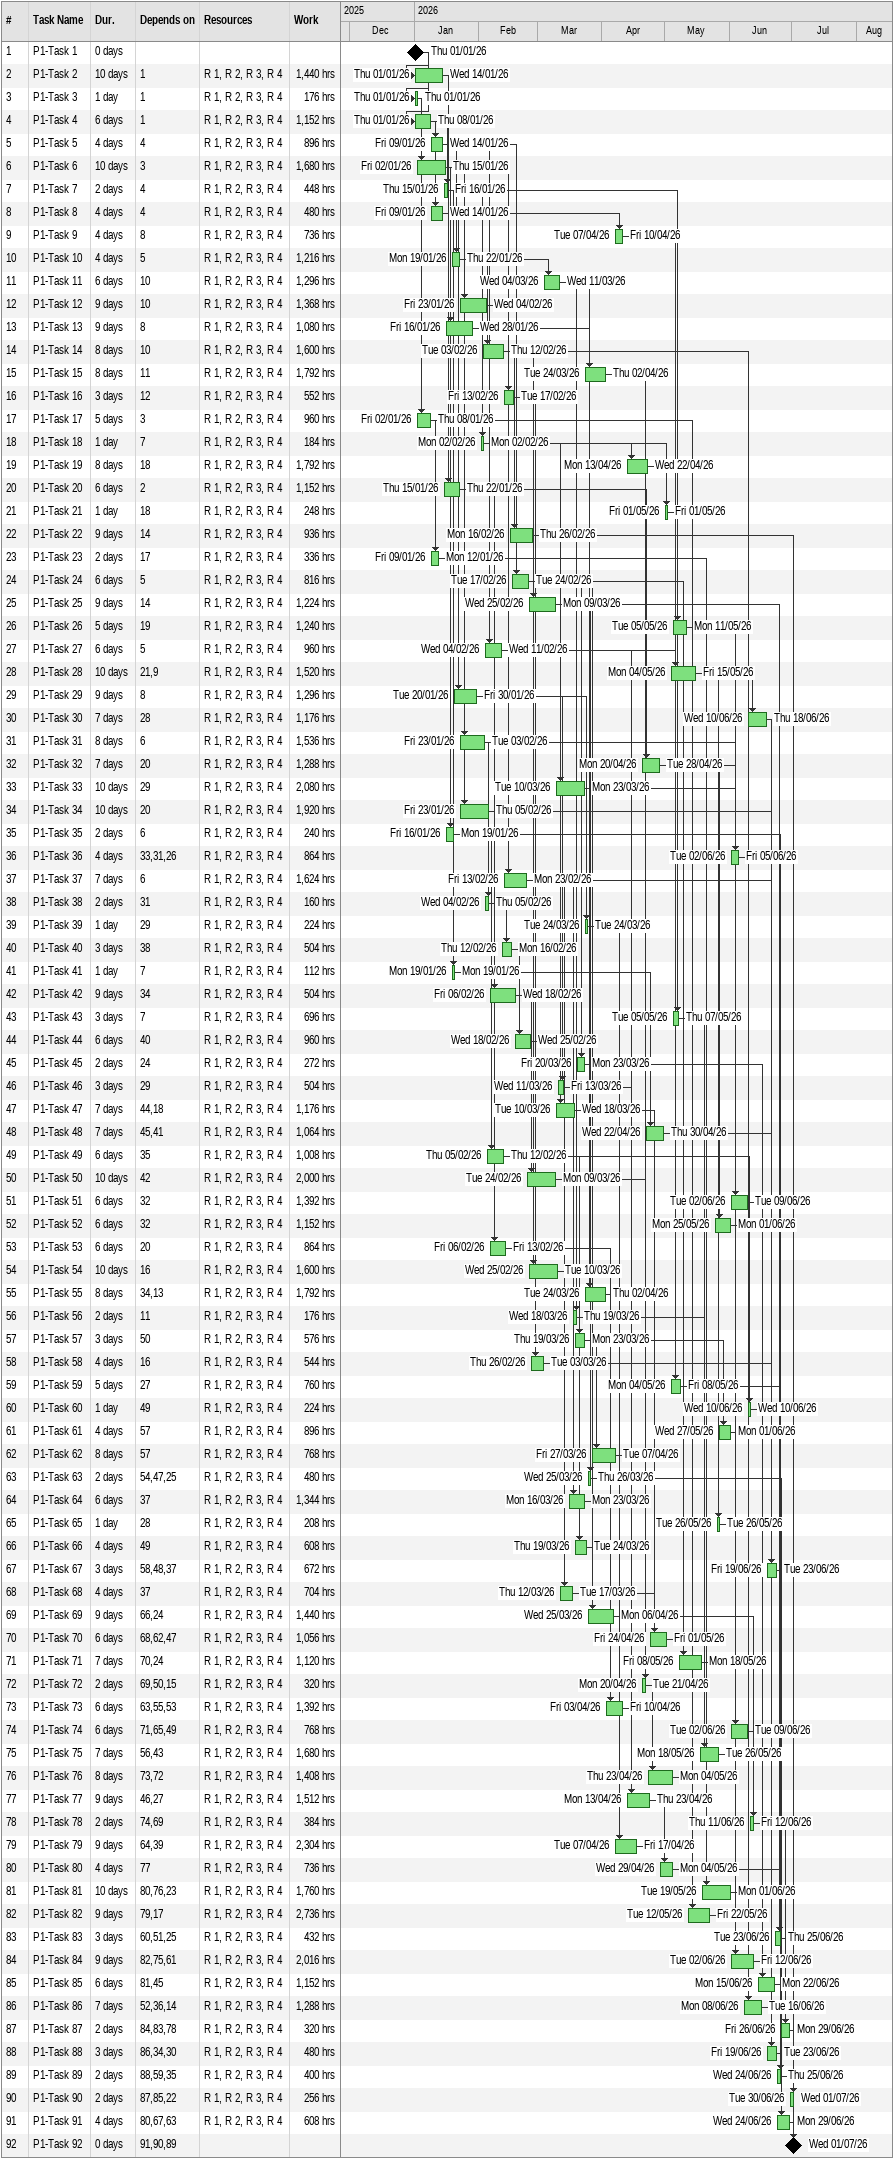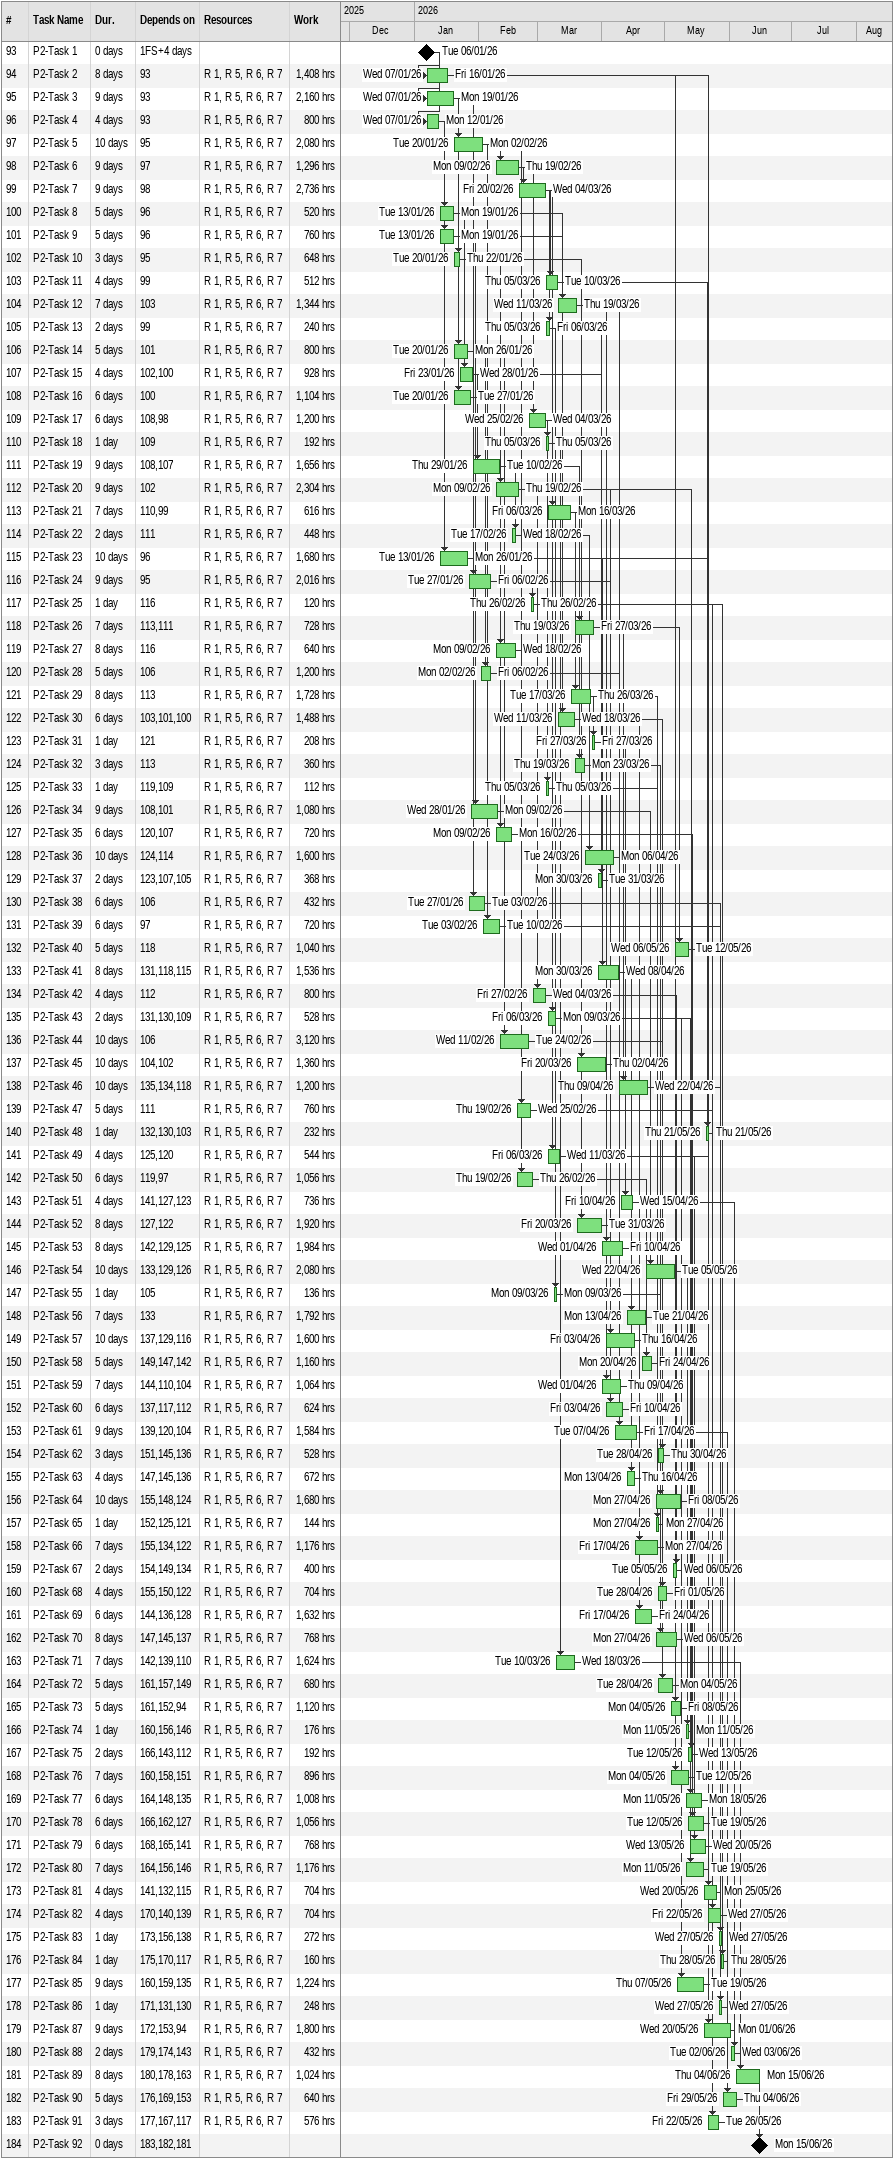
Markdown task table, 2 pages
| ID | Task | Duration | Start | Finish | Predecessors | Resources | Work (h) |
|---|---|---|---|---|---|---|---|
| 1 | P1-Task 1 | 0d | 2026-01-01 | 2026-01-01 |  |  |  |
| 2 | P1-Task 2 | 10d | 2026-01-01 | 2026-01-14 | 1 | R 1, R 2, R 3, R 4 | 1440 |
| 3 | P1-Task 3 | 1d | 2026-01-01 | 2026-01-01 | 1 | R 1, R 2, R 3, R 4 | 176 |
| 4 | P1-Task 4 | 6d | 2026-01-01 | 2026-01-08 | 1 | R 1, R 2, R 3, R 4 | 1152 |
| 5 | P1-Task 5 | 4d | 2026-01-09 | 2026-01-14 | 4 | R 1, R 2, R 3, R 4 | 896 |
| 6 | P1-Task 6 | 10d | 2026-01-02 | 2026-01-15 | 3 | R 1, R 2, R 3, R 4 | 1680 |
| 7 | P1-Task 7 | 2d | 2026-01-15 | 2026-01-16 | 4 | R 1, R 2, R 3, R 4 | 448 |
| 8 | P1-Task 8 | 4d | 2026-01-09 | 2026-01-14 | 4 | R 1, R 2, R 3, R 4 | 480 |
| 9 | P1-Task 9 | 4d | 2026-04-07 | 2026-04-10 | 8 | R 1, R 2, R 3, R 4 | 736 |
| 10 | P1-Task 10 | 4d | 2026-01-19 | 2026-01-22 | 5 | R 1, R 2, R 3, R 4 | 1216 |
| 11 | P1-Task 11 | 6d | 2026-03-04 | 2026-03-11 | 10 | R 1, R 2, R 3, R 4 | 1296 |
| 12 | P1-Task 12 | 9d | 2026-01-23 | 2026-02-04 | 10 | R 1, R 2, R 3, R 4 | 1368 |
| 13 | P1-Task 13 | 9d | 2026-01-16 | 2026-01-28 | 8 | R 1, R 2, R 3, R 4 | 1080 |
| 14 | P1-Task 14 | 8d | 2026-02-03 | 2026-02-12 | 10 | R 1, R 2, R 3, R 4 | 1600 |
| 15 | P1-Task 15 | 8d | 2026-03-24 | 2026-04-02 | 11 | R 1, R 2, R 3, R 4 | 1792 |
| 16 | P1-Task 16 | 3d | 2026-02-13 | 2026-02-17 | 12 | R 1, R 2, R 3, R 4 | 552 |
| 17 | P1-Task 17 | 5d | 2026-01-02 | 2026-01-08 | 3 | R 1, R 2, R 3, R 4 | 960 |
| 18 | P1-Task 18 | 1d | 2026-02-02 | 2026-02-02 | 7 | R 1, R 2, R 3, R 4 | 184 |
| 19 | P1-Task 19 | 8d | 2026-04-13 | 2026-04-22 | 18 | R 1, R 2, R 3, R 4 | 1792 |
| 20 | P1-Task 20 | 6d | 2026-01-15 | 2026-01-22 | 2 | R 1, R 2, R 3, R 4 | 1152 |
| 21 | P1-Task 21 | 1d | 2026-05-01 | 2026-05-01 | 18 | R 1, R 2, R 3, R 4 | 248 |
| 22 | P1-Task 22 | 9d | 2026-02-16 | 2026-02-26 | 14 | R 1, R 2, R 3, R 4 | 936 |
| 23 | P1-Task 23 | 2d | 2026-01-09 | 2026-01-12 | 17 | R 1, R 2, R 3, R 4 | 336 |
| 24 | P1-Task 24 | 6d | 2026-02-17 | 2026-02-24 | 5 | R 1, R 2, R 3, R 4 | 816 |
| 25 | P1-Task 25 | 9d | 2026-02-25 | 2026-03-09 | 14 | R 1, R 2, R 3, R 4 | 1224 |
| 26 | P1-Task 26 | 5d | 2026-05-05 | 2026-05-11 | 19 | R 1, R 2, R 3, R 4 | 1240 |
| 27 | P1-Task 27 | 6d | 2026-02-04 | 2026-02-11 | 5 | R 1, R 2, R 3, R 4 | 960 |
| 28 | P1-Task 28 | 10d | 2026-05-04 | 2026-05-15 | 21, 9 | R 1, R 2, R 3, R 4 | 1520 |
| 29 | P1-Task 29 | 9d | 2026-01-20 | 2026-01-30 | 8 | R 1, R 2, R 3, R 4 | 1296 |
| 30 | P1-Task 30 | 7d | 2026-06-10 | 2026-06-18 | 28 | R 1, R 2, R 3, R 4 | 1176 |
| 31 | P1-Task 31 | 8d | 2026-01-23 | 2026-02-03 | 6 | R 1, R 2, R 3, R 4 | 1536 |
| 32 | P1-Task 32 | 7d | 2026-04-20 | 2026-04-28 | 20 | R 1, R 2, R 3, R 4 | 1288 |
| 33 | P1-Task 33 | 10d | 2026-03-10 | 2026-03-23 | 29 | R 1, R 2, R 3, R 4 | 2080 |
| 34 | P1-Task 34 | 10d | 2026-01-23 | 2026-02-05 | 20 | R 1, R 2, R 3, R 4 | 1920 |
| 35 | P1-Task 35 | 2d | 2026-01-16 | 2026-01-19 | 6 | R 1, R 2, R 3, R 4 | 240 |
| 36 | P1-Task 36 | 4d | 2026-06-02 | 2026-06-05 | 33, 31, 26 | R 1, R 2, R 3, R 4 | 864 |
| 37 | P1-Task 37 | 7d | 2026-02-13 | 2026-02-23 | 6 | R 1, R 2, R 3, R 4 | 1624 |
| 38 | P1-Task 38 | 2d | 2026-02-04 | 2026-02-05 | 31 | R 1, R 2, R 3, R 4 | 160 |
| 39 | P1-Task 39 | 1d | 2026-03-24 | 2026-03-24 | 29 | R 1, R 2, R 3, R 4 | 224 |
| 40 | P1-Task 40 | 3d | 2026-02-12 | 2026-02-16 | 38 | R 1, R 2, R 3, R 4 | 504 |
| 41 | P1-Task 41 | 1d | 2026-01-19 | 2026-01-19 | 7 | R 1, R 2, R 3, R 4 | 112 |
| 42 | P1-Task 42 | 9d | 2026-02-06 | 2026-02-18 | 34 | R 1, R 2, R 3, R 4 | 504 |
| 43 | P1-Task 43 | 3d | 2026-05-05 | 2026-05-07 | 7 | R 1, R 2, R 3, R 4 | 696 |
| 44 | P1-Task 44 | 6d | 2026-02-18 | 2026-02-25 | 40 | R 1, R 2, R 3, R 4 | 960 |
| 45 | P1-Task 45 | 2d | 2026-03-20 | 2026-03-23 | 24 | R 1, R 2, R 3, R 4 | 272 |
| 46 | P1-Task 46 | 3d | 2026-03-11 | 2026-03-13 | 29 | R 1, R 2, R 3, R 4 | 504 |
| 47 | P1-Task 47 | 7d | 2026-03-10 | 2026-03-18 | 44, 18 | R 1, R 2, R 3, R 4 | 1176 |
| 48 | P1-Task 48 | 7d | 2026-04-22 | 2026-04-30 | 45, 41 | R 1, R 2, R 3, R 4 | 1064 |
| 49 | P1-Task 49 | 6d | 2026-02-05 | 2026-02-12 | 35 | R 1, R 2, R 3, R 4 | 1008 |
| 50 | P1-Task 50 | 10d | 2026-02-24 | 2026-03-09 | 42 | R 1, R 2, R 3, R 4 | 2000 |
| 51 | P1-Task 51 | 6d | 2026-06-02 | 2026-06-09 | 32 | R 1, R 2, R 3, R 4 | 1392 |
| 52 | P1-Task 52 | 6d | 2026-05-25 | 2026-06-01 | 32 | R 1, R 2, R 3, R 4 | 1152 |
| 53 | P1-Task 53 | 6d | 2026-02-06 | 2026-02-13 | 20 | R 1, R 2, R 3, R 4 | 864 |
| 54 | P1-Task 54 | 10d | 2026-02-25 | 2026-03-10 | 16 | R 1, R 2, R 3, R 4 | 1600 |
| 55 | P1-Task 55 | 8d | 2026-03-24 | 2026-04-02 | 34, 13 | R 1, R 2, R 3, R 4 | 1792 |
| 56 | P1-Task 56 | 2d | 2026-03-18 | 2026-03-19 | 11 | R 1, R 2, R 3, R 4 | 176 |
| 57 | P1-Task 57 | 3d | 2026-03-19 | 2026-03-23 | 50 | R 1, R 2, R 3, R 4 | 576 |
| 58 | P1-Task 58 | 4d | 2026-02-26 | 2026-03-03 | 16 | R 1, R 2, R 3, R 4 | 544 |
| 59 | P1-Task 59 | 5d | 2026-05-04 | 2026-05-08 | 27 | R 1, R 2, R 3, R 4 | 760 |
| 60 | P1-Task 60 | 1d | 2026-06-10 | 2026-06-10 | 49 | R 1, R 2, R 3, R 4 | 224 |
| 61 | P1-Task 61 | 4d | 2026-05-27 | 2026-06-01 | 57 | R 1, R 2, R 3, R 4 | 896 |
| 62 | P1-Task 62 | 8d | 2026-03-27 | 2026-04-07 | 57 | R 1, R 2, R 3, R 4 | 768 |
| 63 | P1-Task 63 | 2d | 2026-03-25 | 2026-03-26 | 54, 47, 25 | R 1, R 2, R 3, R 4 | 480 |
| 64 | P1-Task 64 | 6d | 2026-03-16 | 2026-03-23 | 37 | R 1, R 2, R 3, R 4 | 1344 |
| 65 | P1-Task 65 | 1d | 2026-05-26 | 2026-05-26 | 28 | R 1, R 2, R 3, R 4 | 208 |
| 66 | P1-Task 66 | 4d | 2026-03-19 | 2026-03-24 | 49 | R 1, R 2, R 3, R 4 | 608 |
| 67 | P1-Task 67 | 3d | 2026-06-19 | 2026-06-23 | 58, 48, 37 | R 1, R 2, R 3, R 4 | 672 |
| 68 | P1-Task 68 | 4d | 2026-03-12 | 2026-03-17 | 37 | R 1, R 2, R 3, R 4 | 704 |
| 69 | P1-Task 69 | 9d | 2026-03-25 | 2026-04-06 | 66, 24 | R 1, R 2, R 3, R 4 | 1440 |
| 70 | P1-Task 70 | 6d | 2026-04-24 | 2026-05-01 | 68, 62, 47 | R 1, R 2, R 3, R 4 | 1056 |
| 71 | P1-Task 71 | 7d | 2026-05-08 | 2026-05-18 | 70, 24 | R 1, R 2, R 3, R 4 | 1120 |
| 72 | P1-Task 72 | 2d | 2026-04-20 | 2026-04-21 | 69, 50, 15 | R 1, R 2, R 3, R 4 | 320 |
| 73 | P1-Task 73 | 6d | 2026-04-03 | 2026-04-10 | 63, 55, 53 | R 1, R 2, R 3, R 4 | 1392 |
| 74 | P1-Task 74 | 6d | 2026-06-02 | 2026-06-09 | 71, 65, 49 | R 1, R 2, R 3, R 4 | 768 |
| 75 | P1-Task 75 | 7d | 2026-05-18 | 2026-05-26 | 56, 43 | R 1, R 2, R 3, R 4 | 1680 |
| 76 | P1-Task 76 | 8d | 2026-04-23 | 2026-05-04 | 73, 72 | R 1, R 2, R 3, R 4 | 1408 |
| 77 | P1-Task 77 | 9d | 2026-04-13 | 2026-04-23 | 46, 27 | R 1, R 2, R 3, R 4 | 1512 |
| 78 | P1-Task 78 | 2d | 2026-06-11 | 2026-06-12 | 74, 69 | R 1, R 2, R 3, R 4 | 384 |
| 79 | P1-Task 79 | 9d | 2026-04-07 | 2026-04-17 | 64, 39 | R 1, R 2, R 3, R 4 | 2304 |
| 80 | P1-Task 80 | 4d | 2026-04-29 | 2026-05-04 | 77 | R 1, R 2, R 3, R 4 | 736 |
| 81 | P1-Task 81 | 10d | 2026-05-19 | 2026-06-01 | 80, 76, 23 | R 1, R 2, R 3, R 4 | 1760 |
| 82 | P1-Task 82 | 9d | 2026-05-12 | 2026-05-22 | 79, 17 | R 1, R 2, R 3, R 4 | 2736 |
| 83 | P1-Task 83 | 3d | 2026-06-23 | 2026-06-25 | 60, 51, 25 | R 1, R 2, R 3, R 4 | 432 |
| 84 | P1-Task 84 | 9d | 2026-06-02 | 2026-06-12 | 82, 75, 61 | R 1, R 2, R 3, R 4 | 2016 |
| 85 | P1-Task 85 | 6d | 2026-06-15 | 2026-06-22 | 81, 45 | R 1, R 2, R 3, R 4 | 1152 |
| 86 | P1-Task 86 | 7d | 2026-06-08 | 2026-06-16 | 52, 36, 14 | R 1, R 2, R 3, R 4 | 1288 |
| 87 | P1-Task 87 | 2d | 2026-06-26 | 2026-06-29 | 84, 83, 78 | R 1, R 2, R 3, R 4 | 320 |
| 88 | P1-Task 88 | 3d | 2026-06-19 | 2026-06-23 | 86, 34, 30 | R 1, R 2, R 3, R 4 | 480 |
| 89 | P1-Task 89 | 2d | 2026-06-24 | 2026-06-25 | 88, 59, 35 | R 1, R 2, R 3, R 4 | 400 |
| 90 | P1-Task 90 | 2d | 2026-06-30 | 2026-07-01 | 87, 85, 22 | R 1, R 2, R 3, R 4 | 256 |
| 91 | P1-Task 91 | 4d | 2026-06-24 | 2026-06-29 | 80, 67, 63 | R 1, R 2, R 3, R 4 | 608 |
| 92 | P1-Task 92 | 0d | 2026-07-01 | 2026-07-01 | 91, 90, 89 |  |  |
| 93 | P2-Task 1 | 0d | 2026-01-06 | 2026-01-06 | 1FS+4d |  |  |
| 94 | P2-Task 2 | 8d | 2026-01-07 | 2026-01-16 | 93 | R 1, R 5, R 6, R 7 | 1408 |
| 95 | P2-Task 3 | 9d | 2026-01-07 | 2026-01-19 | 93 | R 1, R 5, R 6, R 7 | 2160 |
| 96 | P2-Task 4 | 4d | 2026-01-07 | 2026-01-12 | 93 | R 1, R 5, R 6, R 7 | 800 |
| 97 | P2-Task 5 | 10d | 2026-01-20 | 2026-02-02 | 95 | R 1, R 5, R 6, R 7 | 2080 |
| 98 | P2-Task 6 | 9d | 2026-02-09 | 2026-02-19 | 97 | R 1, R 5, R 6, R 7 | 1296 |
| 99 | P2-Task 7 | 9d | 2026-02-20 | 2026-03-04 | 98 | R 1, R 5, R 6, R 7 | 2736 |
| 100 | P2-Task 8 | 5d | 2026-01-13 | 2026-01-19 | 96 | R 1, R 5, R 6, R 7 | 520 |
| 101 | P2-Task 9 | 5d | 2026-01-13 | 2026-01-19 | 96 | R 1, R 5, R 6, R 7 | 760 |
| 102 | P2-Task 10 | 3d | 2026-01-20 | 2026-01-22 | 95 | R 1, R 5, R 6, R 7 | 648 |
| 103 | P2-Task 11 | 4d | 2026-03-05 | 2026-03-10 | 99 | R 1, R 5, R 6, R 7 | 512 |
| 104 | P2-Task 12 | 7d | 2026-03-11 | 2026-03-19 | 103 | R 1, R 5, R 6, R 7 | 1344 |
| 105 | P2-Task 13 | 2d | 2026-03-05 | 2026-03-06 | 99 | R 1, R 5, R 6, R 7 | 240 |
| 106 | P2-Task 14 | 5d | 2026-01-20 | 2026-01-26 | 101 | R 1, R 5, R 6, R 7 | 800 |
| 107 | P2-Task 15 | 4d | 2026-01-23 | 2026-01-28 | 102, 100 | R 1, R 5, R 6, R 7 | 928 |
| 108 | P2-Task 16 | 6d | 2026-01-20 | 2026-01-27 | 100 | R 1, R 5, R 6, R 7 | 1104 |
| 109 | P2-Task 17 | 6d | 2026-02-25 | 2026-03-04 | 108, 98 | R 1, R 5, R 6, R 7 | 1200 |
| 110 | P2-Task 18 | 1d | 2026-03-05 | 2026-03-05 | 109 | R 1, R 5, R 6, R 7 | 192 |
| 111 | P2-Task 19 | 9d | 2026-01-29 | 2026-02-10 | 108, 107 | R 1, R 5, R 6, R 7 | 1656 |
| 112 | P2-Task 20 | 9d | 2026-02-09 | 2026-02-19 | 102 | R 1, R 5, R 6, R 7 | 2304 |
| 113 | P2-Task 21 | 7d | 2026-03-06 | 2026-03-16 | 110, 99 | R 1, R 5, R 6, R 7 | 616 |
| 114 | P2-Task 22 | 2d | 2026-02-17 | 2026-02-18 | 111 | R 1, R 5, R 6, R 7 | 448 |
| 115 | P2-Task 23 | 10d | 2026-01-13 | 2026-01-26 | 96 | R 1, R 5, R 6, R 7 | 1680 |
| 116 | P2-Task 24 | 9d | 2026-01-27 | 2026-02-06 | 95 | R 1, R 5, R 6, R 7 | 2016 |
| 117 | P2-Task 25 | 1d | 2026-02-26 | 2026-02-26 | 116 | R 1, R 5, R 6, R 7 | 120 |
| 118 | P2-Task 26 | 7d | 2026-03-19 | 2026-03-27 | 113, 111 | R 1, R 5, R 6, R 7 | 728 |
| 119 | P2-Task 27 | 8d | 2026-02-09 | 2026-02-18 | 116 | R 1, R 5, R 6, R 7 | 640 |
| 120 | P2-Task 28 | 5d | 2026-02-02 | 2026-02-06 | 106 | R 1, R 5, R 6, R 7 | 1200 |
| 121 | P2-Task 29 | 8d | 2026-03-17 | 2026-03-26 | 113 | R 1, R 5, R 6, R 7 | 1728 |
| 122 | P2-Task 30 | 6d | 2026-03-11 | 2026-03-18 | 103, 101, 100 | R 1, R 5, R 6, R 7 | 1488 |
| 123 | P2-Task 31 | 1d | 2026-03-27 | 2026-03-27 | 121 | R 1, R 5, R 6, R 7 | 208 |
| 124 | P2-Task 32 | 3d | 2026-03-19 | 2026-03-23 | 113 | R 1, R 5, R 6, R 7 | 360 |
| 125 | P2-Task 33 | 1d | 2026-03-05 | 2026-03-05 | 119, 109 | R 1, R 5, R 6, R 7 | 112 |
| 126 | P2-Task 34 | 9d | 2026-01-28 | 2026-02-09 | 108, 101 | R 1, R 5, R 6, R 7 | 1080 |
| 127 | P2-Task 35 | 6d | 2026-02-09 | 2026-02-16 | 120, 107 | R 1, R 5, R 6, R 7 | 720 |
| 128 | P2-Task 36 | 10d | 2026-03-24 | 2026-04-06 | 124, 114 | R 1, R 5, R 6, R 7 | 1600 |
| 129 | P2-Task 37 | 2d | 2026-03-30 | 2026-03-31 | 123, 107, 105 | R 1, R 5, R 6, R 7 | 368 |
| 130 | P2-Task 38 | 6d | 2026-01-27 | 2026-02-03 | 106 | R 1, R 5, R 6, R 7 | 432 |
| 131 | P2-Task 39 | 6d | 2026-02-03 | 2026-02-10 | 97 | R 1, R 5, R 6, R 7 | 720 |
| 132 | P2-Task 40 | 5d | 2026-05-06 | 2026-05-12 | 118 | R 1, R 5, R 6, R 7 | 1040 |
| 133 | P2-Task 41 | 8d | 2026-03-30 | 2026-04-08 | 131, 118, 115 | R 1, R 5, R 6, R 7 | 1536 |
| 134 | P2-Task 42 | 4d | 2026-02-27 | 2026-03-04 | 112 | R 1, R 5, R 6, R 7 | 800 |
| 135 | P2-Task 43 | 2d | 2026-03-06 | 2026-03-09 | 131, 130, 109 | R 1, R 5, R 6, R 7 | 528 |
| 136 | P2-Task 44 | 10d | 2026-02-11 | 2026-02-24 | 106 | R 1, R 5, R 6, R 7 | 3120 |
| 137 | P2-Task 45 | 10d | 2026-03-20 | 2026-04-02 | 104, 102 | R 1, R 5, R 6, R 7 | 1360 |
| 138 | P2-Task 46 | 10d | 2026-04-09 | 2026-04-22 | 135, 134, 118 | R 1, R 5, R 6, R 7 | 1200 |
| 139 | P2-Task 47 | 5d | 2026-02-19 | 2026-02-25 | 111 | R 1, R 5, R 6, R 7 | 760 |
| 140 | P2-Task 48 | 1d | 2026-05-21 | 2026-05-21 | 132, 130, 103 | R 1, R 5, R 6, R 7 | 232 |
| 141 | P2-Task 49 | 4d | 2026-03-06 | 2026-03-11 | 125, 120 | R 1, R 5, R 6, R 7 | 544 |
| 142 | P2-Task 50 | 6d | 2026-02-19 | 2026-02-26 | 119, 97 | R 1, R 5, R 6, R 7 | 1056 |
| 143 | P2-Task 51 | 4d | 2026-04-10 | 2026-04-15 | 141, 127, 123 | R 1, R 5, R 6, R 7 | 736 |
| 144 | P2-Task 52 | 8d | 2026-03-20 | 2026-03-31 | 127, 122 | R 1, R 5, R 6, R 7 | 1920 |
| 145 | P2-Task 53 | 8d | 2026-04-01 | 2026-04-10 | 142, 129, 125 | R 1, R 5, R 6, R 7 | 1984 |
| 146 | P2-Task 54 | 10d | 2026-04-22 | 2026-05-05 | 133, 129, 126 | R 1, R 5, R 6, R 7 | 2080 |
| 147 | P2-Task 55 | 1d | 2026-03-09 | 2026-03-09 | 105 | R 1, R 5, R 6, R 7 | 136 |
| 148 | P2-Task 56 | 7d | 2026-04-13 | 2026-04-21 | 133 | R 1, R 5, R 6, R 7 | 1792 |
| 149 | P2-Task 57 | 10d | 2026-04-03 | 2026-04-16 | 137, 129, 116 | R 1, R 5, R 6, R 7 | 1600 |
| 150 | P2-Task 58 | 5d | 2026-04-20 | 2026-04-24 | 149, 147, 142 | R 1, R 5, R 6, R 7 | 1160 |
| 151 | P2-Task 59 | 7d | 2026-04-01 | 2026-04-09 | 144, 110, 104 | R 1, R 5, R 6, R 7 | 1064 |
| 152 | P2-Task 60 | 6d | 2026-04-03 | 2026-04-10 | 137, 117, 112 | R 1, R 5, R 6, R 7 | 624 |
| 153 | P2-Task 61 | 9d | 2026-04-07 | 2026-04-17 | 139, 120, 104 | R 1, R 5, R 6, R 7 | 1584 |
| 154 | P2-Task 62 | 3d | 2026-04-28 | 2026-04-30 | 151, 145, 136 | R 1, R 5, R 6, R 7 | 528 |
| 155 | P2-Task 63 | 4d | 2026-04-13 | 2026-04-16 | 147, 145, 136 | R 1, R 5, R 6, R 7 | 672 |
| 156 | P2-Task 64 | 10d | 2026-04-27 | 2026-05-08 | 155, 148, 124 | R 1, R 5, R 6, R 7 | 1680 |
| 157 | P2-Task 65 | 1d | 2026-04-27 | 2026-04-27 | 152, 125, 121 | R 1, R 5, R 6, R 7 | 144 |
| 158 | P2-Task 66 | 7d | 2026-04-17 | 2026-04-27 | 155, 134, 122 | R 1, R 5, R 6, R 7 | 1176 |
| 159 | P2-Task 67 | 2d | 2026-05-05 | 2026-05-06 | 154, 149, 134 | R 1, R 5, R 6, R 7 | 400 |
| 160 | P2-Task 68 | 4d | 2026-04-28 | 2026-05-01 | 155, 150, 122 | R 1, R 5, R 6, R 7 | 704 |
| 161 | P2-Task 69 | 6d | 2026-04-17 | 2026-04-24 | 144, 136, 128 | R 1, R 5, R 6, R 7 | 1632 |
| 162 | P2-Task 70 | 8d | 2026-04-27 | 2026-05-06 | 147, 145, 137 | R 1, R 5, R 6, R 7 | 768 |
| 163 | P2-Task 71 | 7d | 2026-03-10 | 2026-03-18 | 142, 139, 110 | R 1, R 5, R 6, R 7 | 1624 |
| 164 | P2-Task 72 | 5d | 2026-04-28 | 2026-05-04 | 161, 157, 149 | R 1, R 5, R 6, R 7 | 680 |
| 165 | P2-Task 73 | 5d | 2026-05-04 | 2026-05-08 | 161, 152, 94 | R 1, R 5, R 6, R 7 | 1120 |
| 166 | P2-Task 74 | 1d | 2026-05-11 | 2026-05-11 | 160, 156, 146 | R 1, R 5, R 6, R 7 | 176 |
| 167 | P2-Task 75 | 2d | 2026-05-12 | 2026-05-13 | 166, 143, 112 | R 1, R 5, R 6, R 7 | 192 |
| 168 | P2-Task 76 | 7d | 2026-05-04 | 2026-05-12 | 160, 158, 151 | R 1, R 5, R 6, R 7 | 896 |
| 169 | P2-Task 77 | 6d | 2026-05-11 | 2026-05-18 | 164, 148, 135 | R 1, R 5, R 6, R 7 | 1008 |
| 170 | P2-Task 78 | 6d | 2026-05-12 | 2026-05-19 | 166, 162, 127 | R 1, R 5, R 6, R 7 | 1056 |
| 171 | P2-Task 79 | 6d | 2026-05-13 | 2026-05-20 | 168, 165, 141 | R 1, R 5, R 6, R 7 | 768 |
| 172 | P2-Task 80 | 7d | 2026-05-11 | 2026-05-19 | 164, 156, 146 | R 1, R 5, R 6, R 7 | 1176 |
| 173 | P2-Task 81 | 4d | 2026-05-20 | 2026-05-25 | 141, 132, 115 | R 1, R 5, R 6, R 7 | 704 |
| 174 | P2-Task 82 | 4d | 2026-05-22 | 2026-05-27 | 170, 140, 139 | R 1, R 5, R 6, R 7 | 704 |
| 175 | P2-Task 83 | 1d | 2026-05-27 | 2026-05-27 | 173, 156, 138 | R 1, R 5, R 6, R 7 | 272 |
| 176 | P2-Task 84 | 1d | 2026-05-28 | 2026-05-28 | 175, 170, 117 | R 1, R 5, R 6, R 7 | 160 |
| 177 | P2-Task 85 | 9d | 2026-05-07 | 2026-05-19 | 160, 159, 135 | R 1, R 5, R 6, R 7 | 1224 |
| 178 | P2-Task 86 | 1d | 2026-05-27 | 2026-05-27 | 171, 131, 130 | R 1, R 5, R 6, R 7 | 248 |
| 179 | P2-Task 87 | 9d | 2026-05-20 | 2026-06-01 | 172, 153, 94 | R 1, R 5, R 6, R 7 | 1800 |
| 180 | P2-Task 88 | 2d | 2026-06-02 | 2026-06-03 | 179, 174, 143 | R 1, R 5, R 6, R 7 | 432 |
| 181 | P2-Task 89 | 8d | 2026-06-04 | 2026-06-15 | 180, 178, 163 | R 1, R 5, R 6, R 7 | 1024 |
| 182 | P2-Task 90 | 5d | 2026-05-29 | 2026-06-04 | 176, 169, 153 | R 1, R 5, R 6, R 7 | 640 |
| 183 | P2-Task 91 | 3d | 2026-05-22 | 2026-05-26 | 177, 167, 117 | R 1, R 5, R 6, R 7 | 576 |
| 184 | P2-Task 92 | 0d | 2026-06-15 | 2026-06-15 | 183, 182, 181 |  |  |
